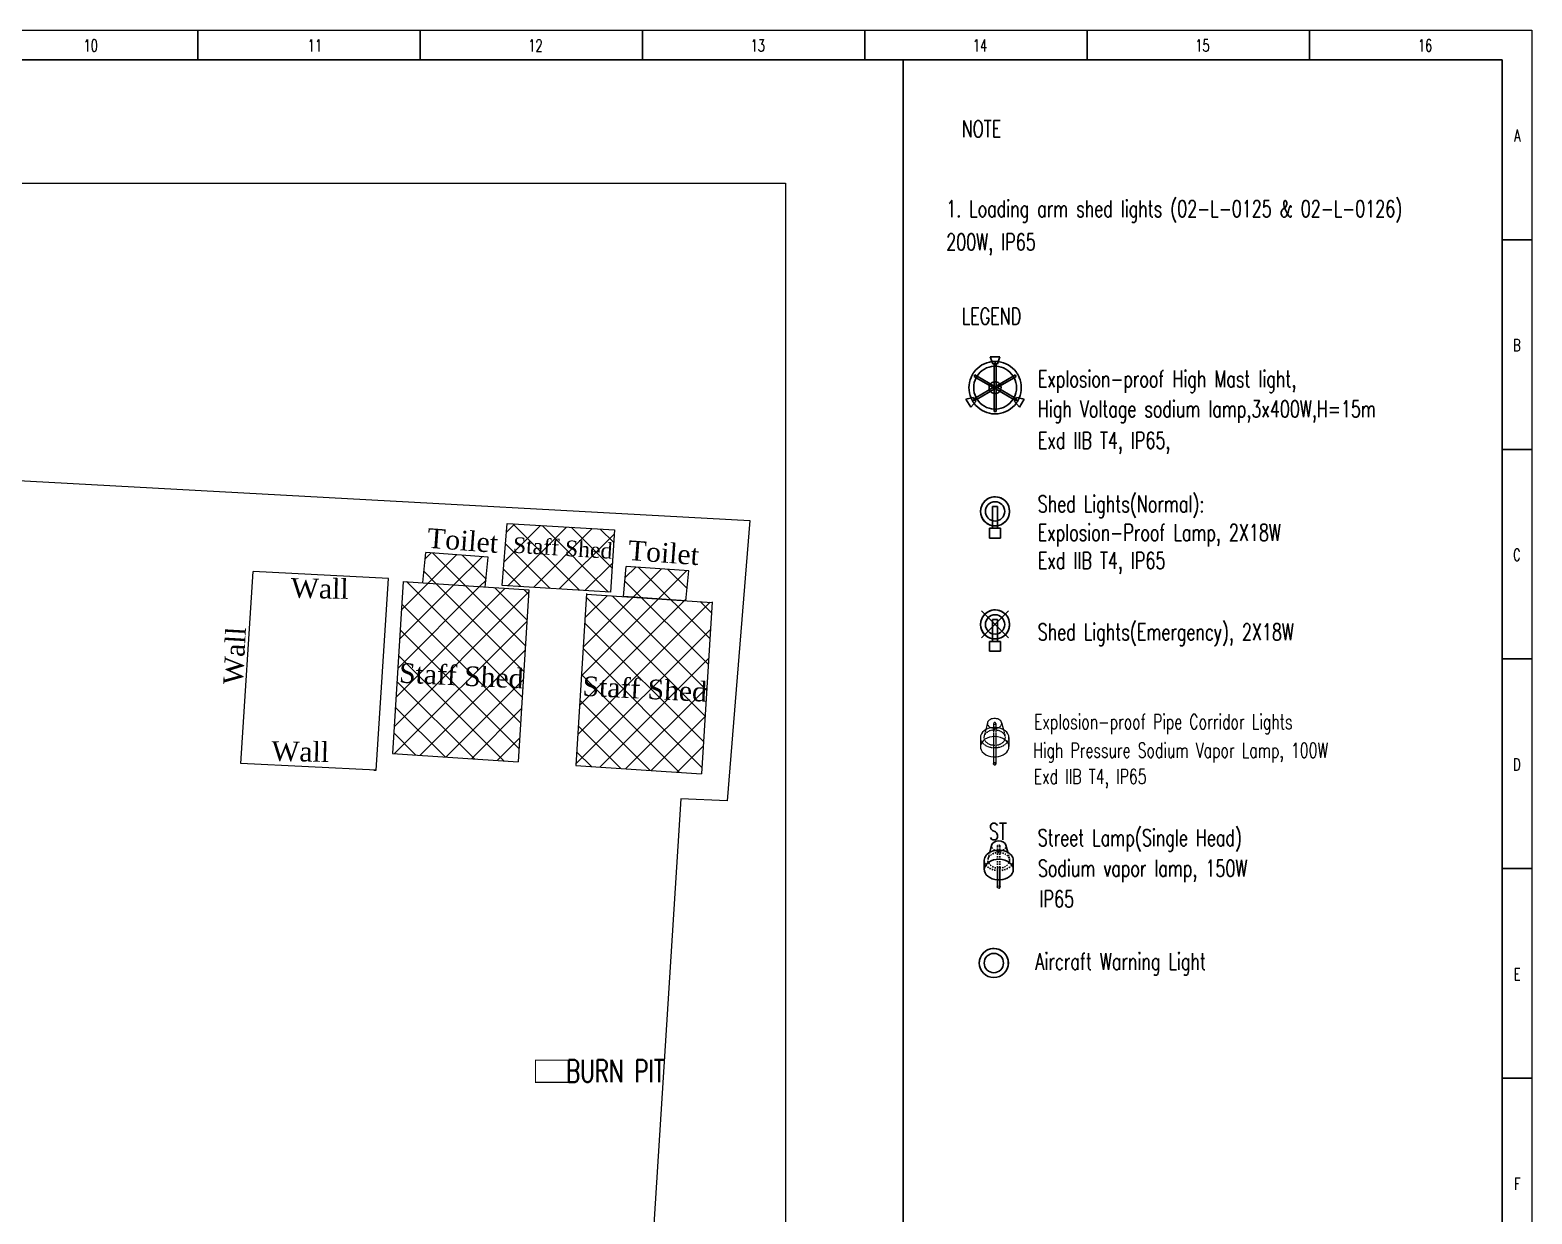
# Model space of a CAD drawing. Header units: inches. Extents: x 295136 to 296247, y 2627183 to 2627409.
# Drawn here: x 295319.9 to 295454.5, y 2627302.8 to 2627409 of the extents above; entities that cross this region are included whole.
import ezdxf
from ezdxf.enums import TextEntityAlignment as Align

# ---------------------------------------------------------------- set-up
doc = ezdxf.new("R2010")
doc.units = ezdxf.units.IN
doc.header["$MEASUREMENT"] = 0
doc.linetypes.add('CABLEROUTEPROGRESSUNIT-EMBED 1_DWG$0$HIDDEN2', pattern=[0.1875, 0.125, -0.0625])
doc.layers.add('Boundary Wall', color=10, linetype='Continuous', lineweight=30)
doc.layers.add('Stucture', color=180, linetype='Continuous', lineweight=35)
for name, color, linetype in [('ELECTRICAL', 2, 'Continuous'), ('Layer 1', 7, 'Continuous'), ('Layout', 6, 'Continuous'), ('Layout_Text', 7, 'Continuous'), ('Outer_2', 7, 'Continuous'), ('TEG BORDER', 7, 'Continuous'), ('照明平面设备层', 1, 'Continuous')]:
    doc.layers.add(name, color=color, linetype=linetype)
doc.styles.add('HZTXT', font='txt_qlt.shx', dxfattribs={"width": 0.7, "bigfont": 'hztxt.shx'})
doc.styles.add('TEG BORDER', font='txt_qlt.shx', dxfattribs={"width": 0.7, "bigfont": 'hztxt.shx'})
doc.styles.add('TR', font='times.ttf')

# ---------------------------------------------------------------- blocks, each defined once
blk = doc.blocks.new('240 BORDER A2')
for p, q in [((371.25, 420), (371.25, 415)), ((408.37, 420), (408.37, 415)), ((445.5, 420), (445.5, 415)), ((482.62, 420), (482.62, 415)), ((519.75, 420), (519.75, 415)), ((556.87, 420), (556.87, 415)), ((594, 385), (589, 385)), ((594, 350), (589, 350)), ((594, 315), (589, 315)), ((594, 280), (589, 280)), ((594, 245), (589, 245))]:
    blk.add_line(p, q)
at = {"linetype": 'Continuous'}
blk.add_line((489, 415), (5, 415), dxfattribs=at)
at = {"color": 5, "lineweight": 15}
blk.add_lwpolyline([(0, 420), (594, 420), (594, 0), (0, 0)], close=True, dxfattribs=at)
blk.add_lwpolyline([(5, 415), (589, 415), (589, 5), (5, 5)], close=True)
at = {"layer": 'TEG BORDER'}
blk.add_line((489, 116), (489, 415), dxfattribs=at)
at = {"char_height": 2, "width": 2, "style": 'TEG BORDER'}
for s, insert, attachment_point in [('\\pi2.2204e-016;10', (352.17, 418.41), 1), ('\\pi0.3;11', (389.3, 418.41), 1), ('\\pi2.2204e-016;12', (426.42, 418.41), 1), ('\\pi2.2204e-016;13', (463.55, 418.41), 1), ('\\pi-0.033333;14', (500.67, 418.41), 1), ('\\pi2.2204e-016;15', (537.8, 418.41), 1), ('\\pi0.033333;16', (574.92, 418.41), 1), ('A', (592.09, 403.39), 3), ('B', (592.09, 368.39), 3), ('C', (592.09, 333.39), 3), ('D', (592.09, 298.39), 3), ('E', (592.09, 263.39), 3), ('F', (592.09, 228.39), 3)]:
    blk.add_mtext(s, dxfattribs=dict(at, insert=insert, attachment_point=attachment_point))

msp = doc.modelspace()

# ---------------------------------------------------------------- hatches: boundary and pattern name
at = {"layer": 'Stucture', "lineweight": 20}
h = msp.add_hatch(dxfattribs=at)
h.set_pattern_fill('ANSI37', color=252, scale=13.87266, style=0)
h.set_pattern_definition([(45, (-106.0089, 561.423), (-1.2261814657, 1.2261814657), []), (135, (-106.0089, 561.423), (-1.2261814657, -1.2261814657), [])])
h.paths.add_polyline_path([(295378.679, 2627357.808), (295378.9306, 2627360.4932), (295373.3345, 2627360.8636), (295373.0829, 2627358.1785)])
h.paths.add_polyline_path([(295371.9209, 2627358.5647), (295372.2882, 2627364.1472), (295362.666, 2627364.7348), (295362.217, 2627359.1776)])
h.paths.add_polyline_path([(295360.9659, 2627361.7113), (295355.3726, 2627362.1212), (295355.1021, 2627359.4378), (295357.584, 2627359.256), (295360.6976, 2627359.0499)])
h.paths.add_polyline_path([(295357.584, 2627359.256), (295353.3263, 2627359.5378), (295352.3712, 2627344.111), (295363.6307, 2627343.3656), (295364.5858, 2627358.7925), (295360.6976, 2627359.0499), (295360.6954, 2627359.028)])
h.paths.add_polyline_path([(295381.0165, 2627357.6533), (295369.757, 2627358.3986), (295368.8049, 2627343.0199), (295380.0644, 2627342.2746)])
h.paths.add_polyline_path([(295362.7453, 2627361.7372), (295372.1949, 2627361.1484), (295372.3325, 2627363.3581), (295362.883, 2627363.9469)], flags=9)
h.paths.add_polyline_path([(295362.5267, 2627364.6554), (295362.7646, 2627364.6872), (295362.7487, 2627364.8061), (295362.5108, 2627364.7744)], flags=9)
h.paths.add_polyline_path([(295372.1489, 2627364.0679), (295372.3868, 2627364.0997), (295372.3709, 2627364.2186), (295372.1331, 2627364.1869)], flags=9)
h.paths.add_polyline_path([(295362.0777, 2627359.0982), (295362.3156, 2627359.13), (295362.2998, 2627359.2489), (295362.0619, 2627359.2172)], flags=25)
h.paths.add_polyline_path([(295362.2211, 2627360.6398), (295362.459, 2627360.6715), (295362.4431, 2627360.7904), (295362.2052, 2627360.7587)], flags=9)
h.paths.add_polyline_path([(295355.2333, 2627362.0419), (295355.7223, 2627362.1071), (295355.7064, 2627362.2261), (295355.2174, 2627362.1608)], flags=9)
h.paths.add_polyline_path([(295360.8266, 2627361.632), (295361.3156, 2627361.6973), (295361.2998, 2627361.8162), (295360.8108, 2627361.751)], flags=9)
h.paths.add_polyline_path([(295360.5561, 2627358.9487), (295361.0451, 2627359.0139), (295361.0293, 2627359.1329), (295360.5403, 2627359.0676)], flags=24)
h.paths.add_polyline_path([(295352.4515, 2627349.9894), (295364.2729, 2627349.4244), (295364.405, 2627352.1887), (295352.5836, 2627352.7537)], flags=25)
h.paths.add_polyline_path([(295353.187, 2627359.4585), (295353.4381, 2627359.492), (295353.4222, 2627359.611), (295353.1711, 2627359.5775)], flags=9)
h.paths.add_polyline_path([(295362.0402, 2627358.8501), (295362.2913, 2627358.8836), (295362.2755, 2627359.0026), (295362.0244, 2627358.9691)], flags=24)
h.paths.add_polyline_path([(295363.4914, 2627343.2863), (295363.7425, 2627343.3198), (295363.7267, 2627343.4388), (295363.4756, 2627343.4053)], flags=9)
h.paths.add_polyline_path([(295352.2319, 2627344.0317), (295352.483, 2627344.0652), (295352.4672, 2627344.1841), (295352.2161, 2627344.1506)], flags=9)
h.paths.add_polyline_path([(295368.8939, 2627348.8038), (295380.7153, 2627348.2388), (295380.8474, 2627351.0031), (295369.026, 2627351.5681)], flags=25)
h.paths.add_polyline_path([(295368.6656, 2627342.9406), (295368.9167, 2627342.9741), (295368.9008, 2627343.0931), (295368.6497, 2627343.0596)], flags=9)

# ---------------------------------------------------------------- linework, layer by layer
at = {"layer": 'Boundary Wall', "color": 252, "lineweight": 20, "ltscale": 200}
msp.add_lwpolyline([(295296.9488, 2627369.7866), (295384.4082, 2627364.9856), (295382.3728, 2627339.8647), (295378.2199, 2627340.0521), (295375.0211, 2627289.6379), (295371.103, 2627219.4029), (295307.6658, 2627223.6731)], dxfattribs=at)
at = {"layer": 'Boundary Wall', "color": 252, "lineweight": 20}
for points in [[(295338.7897, 2627343.2138), (295339.8841, 2627360.4157)], [(295350.911, 2627342.6016), (295352.0068, 2627359.8016), (295339.8841, 2627360.4157)], [(295350.6884, 2627342.6111), (295350.911, 2627342.6016), (295338.7897, 2627343.2138)]]:
    msp.add_lwpolyline(points, dxfattribs=at)
at = {"layer": 'Layer 1', "color": 1, "lineweight": 5}
for points in [[(295406.9754, 2627346.8772), (295406.938, 2627346.9706), (295406.9006, 2627347.0454), (295406.8259, 2627347.1015), (295406.7326, 2627347.1574), (295406.6391, 2627347.2135), (295406.5271, 2627347.2322), (295406.415, 2627347.2509), (295406.2841, 2627347.2509), (295406.1721, 2627347.2322), (295406.06, 2627347.2135), (295405.9665, 2627347.1574), (295405.8732, 2627347.1015), (295405.7985, 2627347.0454), (295405.7424, 2627346.9706), (295405.7237, 2627346.8772)], [(295407.6293, 2627345.4761), (295407.6293, 2627345.5322), (295407.6106, 2627345.7003), (295407.5358, 2627345.8683), (295407.4424, 2627346.0179), (295407.293, 2627346.1487), (295407.1248, 2627346.2607), (295406.9193, 2627346.3541), (295406.6952, 2627346.4102), (295406.471, 2627346.4289), (295406.2282, 2627346.4289), (295406.0039, 2627346.4102), (295405.7798, 2627346.3541), (295405.5743, 2627346.2607), (295405.4061, 2627346.1487), (295405.2567, 2627346.0179), (295405.1633, 2627345.8683), (295405.0885, 2627345.7003), (295405.0698, 2627345.5322)], [(295407.6293, 2627344.7289), (295407.6106, 2627344.897), (295407.5358, 2627345.0652), (295407.4237, 2627345.2146), (295407.2743, 2627345.3453), (295407.0874, 2627345.4574), (295406.8633, 2627345.5509), (295406.6204, 2627345.6068), (295406.3776, 2627345.6255), (295406.1347, 2627345.6068), (295405.8919, 2627345.5694), (295405.6863, 2627345.4948), (295405.4809, 2627345.3827), (295405.3128, 2627345.2518), (295405.2006, 2627345.1024), (295405.1072, 2627344.9343), (295405.0698, 2627344.7663), (295405.0885, 2627344.5981), (295405.1446, 2627344.43), (295405.238, 2627344.2618), (295405.3874, 2627344.1311), (295405.5556, 2627344.0002), (295405.7611, 2627343.9068), (295406.0039, 2627343.8507), (295406.2469, 2627343.8135)], [(295405.3874, 2627345.6068), (295405.3874, 2627345.5509)], [(295405.4248, 2627345.7003), (295405.4061, 2627345.6629)], [(295405.4061, 2627345.6816), (295405.4061, 2627345.6255)], [(295405.4435, 2627345.7937), (295405.4248, 2627345.7376)], [(295405.4435, 2627345.7563), (295405.4248, 2627345.7189), (295405.4248, 2627345.7003)], [(295405.4622, 2627345.8683), (295405.4435, 2627345.8124)], [(295405.4809, 2627345.9431), (295405.4622, 2627345.887)], [(295405.4809, 2627345.8124), (295405.4622, 2627345.775)], [(295405.4995, 2627346.0179), (295405.4809, 2627345.9618)], [(295405.5182, 2627346.0926), (295405.4995, 2627346.0365)], [(295405.5182, 2627345.887), (295405.4995, 2627345.8498)], [(295405.5369, 2627346.1674), (295405.5182, 2627346.1113)], [(295405.7237, 2627346.8772), (295405.5556, 2627346.242), (295405.5369, 2627346.1859)], [(295405.5743, 2627345.9431), (295405.5369, 2627345.9057)], [(295405.6489, 2627345.9805), (295405.593, 2627345.9618)], [(295405.705, 2627346.0365), (295405.6676, 2627345.9992)], [(295405.7237, 2627346.8772), (295405.705, 2627346.8211)], [(295405.705, 2627346.8024), (295405.7237, 2627346.7465)], [(295405.7237, 2627346.7091), (295405.7424, 2627346.6717)], [(295405.7798, 2627346.0739), (295405.7237, 2627346.0552)], [(295405.7611, 2627346.653), (295405.7611, 2627346.6157), (295405.7798, 2627346.597)], [(295405.7985, 2627346.5783), (295405.8171, 2627346.5409), (295405.8358, 2627346.5409)], [(295405.8358, 2627346.1113), (295405.7985, 2627346.0926)], [(295405.8545, 2627346.5222), (295405.8919, 2627346.485)], [(295405.9106, 2627346.13), (295405.8732, 2627346.13)], [(295405.9106, 2627346.4663), (295405.9665, 2627346.4476)], [(295405.9852, 2627346.1674), (295405.948, 2627346.1487)], [(295405.9852, 2627346.4289), (295406.0039, 2627346.4289), (295406.0226, 2627346.4102)], [(295406.06, 2627346.1859), (295406.0413, 2627346.1859), (295406.0226, 2627346.1674)], [(295406.06, 2627346.4102), (295406.0974, 2627346.3915)], [(295406.1534, 2627346.2046), (295406.0974, 2627346.1859)], [(295406.1347, 2627346.3728), (295406.1721, 2627346.3728)], [(295406.2282, 2627346.2046), (295406.1721, 2627346.2046)], [(295406.2095, 2627346.3541), (295406.2656, 2627346.3541)], [(295406.2841, 2627346.8585), (295406.2656, 2627346.8585), (295406.2469, 2627346.8398), (295406.2469, 2627346.8211)], [(295406.2469, 2627346.8024), (295406.2469, 2627346.7652)], [(295406.2469, 2627346.7839), (295406.2469, 2627346.7652), (295406.2656, 2627346.7652), (295406.2841, 2627346.7465)], [(295406.2469, 2627346.7278), (295406.2469, 2627346.6717)], [(295406.2469, 2627346.653), (295406.2469, 2627346.597)], [(295406.2469, 2627346.5783), (295406.2469, 2627346.5222)], [(295406.2469, 2627346.5035), (295406.2469, 2627346.4476)], [(295406.2469, 2627346.4102), (295406.2469, 2627346.3728)], [(295406.2469, 2627346.3354), (295406.2469, 2627346.2794)], [(295406.2469, 2627346.2607), (295406.2469, 2627346.2046)], [(295406.3028, 2627346.2046), (295406.2469, 2627346.2046)], [(295406.2469, 2627346.1859), (295406.2469, 2627346.13)], [(295406.2469, 2627346.1113), (295406.2469, 2627346.0552)], [(295406.2469, 2627346.0179), (295406.2469, 2627345.9805)], [(295406.2469, 2627345.9431), (295406.2469, 2627345.887)], [(295406.2469, 2627345.8683), (295406.2469, 2627345.8124)], [(295406.2469, 2627345.7937), (295406.2469, 2627345.7376)], [(295406.2469, 2627345.7003), (295406.2469, 2627345.6629)], [(295406.2469, 2627345.6255), (295406.2469, 2627345.5694)], [(295406.2841, 2627346.3541), (295406.3402, 2627346.3541)], [(295406.3589, 2627346.8772), (295406.3028, 2627346.8772)], [(295406.3028, 2627346.7278), (295406.3589, 2627346.7278)], [(295406.3776, 2627346.2046), (295406.3215, 2627346.2046)], [(295406.3589, 2627346.3541), (295406.415, 2627346.3541)], [(295406.415, 2627346.8585), (295406.3963, 2627346.8772), (295406.3776, 2627346.8772)], [(295406.3776, 2627346.7278), (295406.3963, 2627346.7278), (295406.415, 2627346.7465)], [(295406.4523, 2627346.2046), (295406.415, 2627346.2046)], [(295406.4523, 2627346.8024), (295406.4523, 2627346.8398), (295406.4336, 2627346.8398)], [(295406.4336, 2627346.7652), (295406.4523, 2627346.7839), (295406.4523, 2627346.8024)], [(295406.4336, 2627346.3541), (295406.4897, 2627346.3541)], [(295406.4523, 2627346.8024), (295406.4523, 2627346.7652)], [(295406.4523, 2627346.7278), (295406.4523, 2627346.6717)], [(295406.4523, 2627346.653), (295406.4523, 2627346.597)], [(295406.4523, 2627346.5783), (295406.4523, 2627346.5222)], [(295406.4523, 2627346.5035), (295406.4523, 2627346.4476)], [(295406.4523, 2627346.4102), (295406.4523, 2627346.3728)], [(295406.4523, 2627346.3354), (295406.4523, 2627346.2794)], [(295406.4523, 2627346.2607), (295406.4523, 2627346.2046)], [(295406.4523, 2627346.1859), (295406.4523, 2627346.13)], [(295406.4523, 2627346.1113), (295406.4523, 2627346.0552)], [(295406.4523, 2627346.0179), (295406.4523, 2627345.9805)], [(295406.4523, 2627345.9431), (295406.4523, 2627345.887)], [(295406.4523, 2627345.8683), (295406.4523, 2627345.8124)], [(295406.4523, 2627345.7937), (295406.4523, 2627345.7376)], [(295406.4523, 2627345.7003), (295406.4523, 2627345.6629)], [(295406.4523, 2627345.6255), (295406.4523, 2627345.5694)], [(295406.5458, 2627346.2046), (295406.4897, 2627346.2046)], [(295406.5084, 2627346.3728), (295406.5645, 2627346.3728)], [(295406.6204, 2627346.1859), (295406.583, 2627346.1859), (295406.5645, 2627346.2046)], [(295406.6017, 2627346.3915), (295406.6391, 2627346.4102)], [(295406.6952, 2627346.1674), (295406.6391, 2627346.1859)], [(295406.6765, 2627346.4102), (295406.7139, 2627346.4289)], [(295406.7698, 2627346.1487), (295406.7511, 2627346.1487), (295406.7139, 2627346.1674)], [(295406.7326, 2627346.4476), (295406.7885, 2627346.4663)], [(295406.8446, 2627346.1113), (295406.7885, 2627346.13)], [(295406.8072, 2627346.485), (295406.8446, 2627346.5222)], [(295406.8633, 2627346.5409), (295406.882, 2627346.5596), (295406.9006, 2627346.5783)], [(295406.9193, 2627346.0926), (295406.9006, 2627346.0926), (295406.8633, 2627346.1113)], [(295406.9193, 2627346.597), (295406.938, 2627346.6344)], [(295406.9754, 2627346.0365), (295406.938, 2627346.0739)], [(295406.9567, 2627346.6717), (295406.9754, 2627346.7091)], [(295406.9754, 2627346.8585), (295406.9754, 2627346.8772)], [(295406.9754, 2627346.8772), (295407.1435, 2627346.242), (295407.1622, 2627346.1859)], [(295406.9754, 2627346.7465), (295406.9941, 2627346.8024)], [(295406.9941, 2627346.8024), (295406.9941, 2627346.8211)], [(295407.05, 2627345.9992), (295406.9941, 2627346.0365)], [(295407.1061, 2627345.9431), (295407.0687, 2627345.9805)], [(295407.1622, 2627345.887), (295407.1622, 2627345.9057), (295407.1248, 2627345.9244)], [(295407.1622, 2627346.1674), (295407.1809, 2627346.1113)], [(295407.1809, 2627346.0926), (295407.1996, 2627346.0365)], [(295407.1996, 2627345.8311), (295407.1809, 2627345.8683)], [(295407.1996, 2627346.0179), (295407.2182, 2627345.9618)], [(295407.2182, 2627345.9431), (295407.2369, 2627345.887)], [(295407.2556, 2627345.775), (295407.2369, 2627345.7937), (295407.2182, 2627345.8124)], [(295407.2369, 2627345.8683), (295407.2556, 2627345.8124)], [(295407.2556, 2627345.7937), (295407.2743, 2627345.7376)], [(295407.2743, 2627345.7003), (295407.2556, 2627345.7376)], [(295407.2743, 2627345.7003), (295407.293, 2627345.6629)], [(295407.293, 2627345.6255), (295407.293, 2627345.6629)], [(295407.3117, 2627345.5322), (295407.293, 2627345.5881)], [(295405.0698, 2627345.5322), (295405.0698, 2627345.4761)], [(295405.0698, 2627345.5322), (295405.0698, 2627344.7289)], [(295405.0885, 2627345.4574), (295405.0885, 2627345.4013)], [(295405.0885, 2627345.364), (295405.1072, 2627345.3266)], [(295405.1259, 2627345.2892), (295405.1446, 2627345.2518)], [(295405.1446, 2627345.2333), (295405.1633, 2627345.2146), (295405.1819, 2627345.1772)], [(295405.1819, 2627345.1585), (295405.2193, 2627345.1211)], [(295405.238, 2627345.1024), (295405.2567, 2627345.0652), (295405.2754, 2627345.0465)], [(295405.2941, 2627345.0278), (295405.3315, 2627344.9904)], [(295405.35, 2627344.9904), (295405.3874, 2627344.953)], [(295405.3874, 2627345.5135), (295405.3874, 2627345.4761)], [(295405.4061, 2627345.4387), (295405.4061, 2627345.4013)], [(295405.4061, 2627344.9343), (295405.4435, 2627344.897)], [(295405.4248, 2627345.364), (295405.4248, 2627345.3453), (295405.4435, 2627345.3266)], [(295405.4622, 2627345.2892), (295405.4809, 2627345.2518)], [(295405.4622, 2627344.8783), (295405.5182, 2627344.8596)], [(295405.4995, 2627345.2333), (295405.5182, 2627345.1959)], [(295405.5369, 2627345.1772), (295405.5743, 2627345.1398)], [(295405.5369, 2627344.8409), (295405.5743, 2627344.8222)], [(295405.593, 2627345.1211), (295405.6489, 2627345.0839)], [(295405.593, 2627344.8035), (295405.6489, 2627344.7848)], [(295405.6676, 2627345.0652), (295405.705, 2627345.0278)], [(295405.6676, 2627344.7663), (295405.7237, 2627344.7476)], [(295405.7237, 2627345.0278), (295405.7798, 2627344.9904)], [(295405.7424, 2627344.7476), (295405.7798, 2627344.7289), (295405.7985, 2627344.7289)], [(295405.7985, 2627344.9904), (295405.8358, 2627344.953)], [(295405.8171, 2627344.7102), (295405.8732, 2627344.6915)], [(295405.8732, 2627344.953), (295405.9106, 2627344.9343)], [(295405.8919, 2627344.6915), (295405.948, 2627344.6728)], [(295405.948, 2627344.9157), (295405.9852, 2627344.9157)], [(295405.9665, 2627344.6728), (295406.0039, 2627344.6728), (295406.0226, 2627344.6541)], [(295406.0226, 2627344.897), (295406.06, 2627344.897)], [(295406.0413, 2627344.6541), (295406.0974, 2627344.6541)], [(295406.0974, 2627344.8783), (295406.1534, 2627344.8783)], [(295406.1347, 2627344.6541), (295406.1721, 2627344.6354)], [(295406.1721, 2627344.8783), (295406.2095, 2627344.8596), (295406.2282, 2627344.8596)], [(295406.2095, 2627344.6354), (295406.2656, 2627344.6354)], [(295406.2469, 2627345.5509), (295406.2469, 2627345.4948)], [(295406.2469, 2627345.4761), (295406.2469, 2627345.42)], [(295406.2469, 2627345.4013), (295406.2469, 2627345.3453)], [(295406.2469, 2627345.3079), (295406.2469, 2627345.2705)], [(295406.2469, 2627345.2333), (295406.2469, 2627345.1772)], [(295406.2469, 2627345.1585), (295406.2469, 2627345.1024)], [(295406.2469, 2627345.0839), (295406.2469, 2627345.0278)], [(295406.2469, 2627345.0091), (295406.2469, 2627344.953)], [(295406.2469, 2627344.9157), (295406.2469, 2627344.8596)], [(295406.2469, 2627344.8596), (295406.3028, 2627344.8596)], [(295406.2469, 2627344.8409), (295406.2469, 2627344.7848)], [(295406.2469, 2627344.7663), (295406.2469, 2627343.2716)], [(295406.2841, 2627344.6354), (295406.3402, 2627344.6354)], [(295406.3215, 2627344.8596), (295406.3776, 2627344.8596)], [(295406.3589, 2627344.6354), (295406.415, 2627344.6354)], [(295406.415, 2627344.8596), (295406.4523, 2627344.8596)], [(295406.4336, 2627344.6354), (295406.4897, 2627344.6354)], [(295406.4523, 2627345.5509), (295406.4523, 2627345.4948)], [(295406.4523, 2627345.4761), (295406.4523, 2627345.42)], [(295406.4523, 2627345.4013), (295406.4523, 2627345.3453)], [(295406.4523, 2627345.3079), (295406.4523, 2627345.2705)], [(295406.4523, 2627345.2333), (295406.4523, 2627345.1772)], [(295406.4523, 2627345.1585), (295406.4523, 2627345.1024)], [(295406.4523, 2627345.0839), (295406.4523, 2627345.0278)], [(295406.4523, 2627345.0091), (295406.4523, 2627344.953)], [(295406.4523, 2627344.9157), (295406.4523, 2627344.8596)], [(295406.4523, 2627344.8409), (295406.4523, 2627344.7848)], [(295406.4523, 2627344.7663), (295406.4523, 2627343.2716)], [(295406.4523, 2627343.8135), (295406.6952, 2627343.8507), (295406.9193, 2627343.9068), (295407.1061, 2627344.0002), (295407.293, 2627344.1124), (295407.4424, 2627344.2431), (295407.5358, 2627344.3926), (295407.6106, 2627344.5607), (295407.6293, 2627344.7289)], [(295406.4897, 2627344.8596), (295406.5458, 2627344.8783)], [(295406.5271, 2627344.6354), (295406.5645, 2627344.6541)], [(295406.5645, 2627344.8783), (295406.6204, 2627344.8783)], [(295406.6017, 2627344.6541), (295406.6578, 2627344.6541)], [(295406.6391, 2627344.897), (295406.6952, 2627344.897)], [(295406.6765, 2627344.6541), (295406.6952, 2627344.6728), (295406.7326, 2627344.6728)], [(295406.7139, 2627344.9157), (295406.7698, 2627344.9157)], [(295406.7511, 2627344.6728), (295406.8072, 2627344.6915)], [(295406.7885, 2627344.9343), (295406.8446, 2627344.953)], [(295406.8259, 2627344.6915), (295406.882, 2627344.7102)], [(295406.8633, 2627344.9717), (295406.9006, 2627344.9904), (295406.9193, 2627344.9904)], [(295406.9006, 2627344.7289), (295406.9193, 2627344.7289), (295406.9567, 2627344.7476)], [(295406.938, 2627344.9904), (295406.9754, 2627345.0278)], [(295406.9754, 2627344.7476), (295407.0315, 2627344.7663)], [(295406.9941, 2627345.0465), (295407.05, 2627345.0652)], [(295407.05, 2627344.7848), (295407.1061, 2627344.8035)], [(295407.0687, 2627345.0839), (295407.1061, 2627345.1211)], [(295407.1248, 2627345.1398), (295407.1622, 2627345.1772)], [(295407.1248, 2627344.8222), (295407.1622, 2627344.8409)], [(295407.1809, 2627345.1959), (295407.1996, 2627345.2333)], [(295407.1809, 2627344.8596), (295407.2369, 2627344.8783)], [(295407.2182, 2627345.2518), (295407.2369, 2627345.2892), (295407.2556, 2627345.3079)], [(295407.2556, 2627345.3266), (295407.2743, 2627345.3827)], [(295407.2556, 2627344.897), (295407.293, 2627344.9343)], [(295407.293, 2627345.4761), (295407.3117, 2627345.5322)], [(295407.293, 2627345.4013), (295407.293, 2627345.4574)], [(295407.3117, 2627344.953), (295407.3491, 2627344.9904)], [(295407.3676, 2627344.9904), (295407.405, 2627345.0278)], [(295407.4237, 2627345.0465), (295407.4424, 2627345.0652), (295407.4611, 2627345.1024)], [(295407.4798, 2627345.1211), (295407.5171, 2627345.1585)], [(295407.5171, 2627345.1772), (295407.5358, 2627345.2146), (295407.5545, 2627345.2333)], [(295407.5545, 2627345.2518), (295407.5732, 2627345.2892)], [(295407.5919, 2627345.3266), (295407.6106, 2627345.364)], [(295407.6106, 2627345.4013), (295407.6106, 2627345.4574)], [(295407.6293, 2627345.5322), (295407.6293, 2627344.7289)], [(295406.2282, 2627343.2157), (295406.2095, 2627343.197), (295406.2095, 2627343.1783)], [(295406.2282, 2627343.2157), (295406.2095, 2627343.197), (295406.2095, 2627343.1783)], [(295406.2095, 2627343.1783), (295406.2095, 2627343.1596), (295406.2282, 2627343.1596)], [(295406.2095, 2627343.1783), (295406.2095, 2627343.1596), (295406.2282, 2627343.1596)], [(295406.2469, 2627343.8135), (295406.3028, 2627343.8135)], [(295406.2841, 2627343.2529), (295406.2469, 2627343.2529), (295406.2469, 2627343.2342)], [(295406.2841, 2627343.2529), (295406.2469, 2627343.2529), (295406.2469, 2627343.2342)], [(295406.2841, 2627343.2342), (295406.2656, 2627343.2342), (295406.2469, 2627343.2157), (295406.2469, 2627343.197)], [(295406.2469, 2627343.2342), (295406.2469, 2627343.1783)], [(295406.2469, 2627343.1596), (295406.2469, 2627343.1409), (295406.2656, 2627343.1409), (295406.2841, 2627343.1222)], [(295406.2469, 2627343.1222), (295406.2656, 2627343.1035), (295406.2841, 2627343.1035)], [(295406.2469, 2627343.1222), (295406.2656, 2627343.1035), (295406.2841, 2627343.1035)], [(295406.3589, 2627343.2716), (295406.3028, 2627343.2716)], [(295406.3589, 2627343.2716), (295406.3028, 2627343.2716)], [(295406.3589, 2627343.2529), (295406.3028, 2627343.2529)], [(295406.3028, 2627343.1222), (295406.3215, 2627343.1035), (295406.3589, 2627343.1035)], [(295406.3028, 2627343.0848), (295406.3589, 2627343.0848)], [(295406.3028, 2627343.0848), (295406.3589, 2627343.0848)], [(295406.3215, 2627343.8135), (295406.3776, 2627343.8135)], [(295406.4336, 2627343.2529), (295406.415, 2627343.2716), (295406.3776, 2627343.2716)], [(295406.4336, 2627343.2529), (295406.415, 2627343.2716), (295406.3776, 2627343.2716)], [(295406.415, 2627343.2342), (295406.3963, 2627343.2529), (295406.3776, 2627343.2529)], [(295406.3776, 2627343.1035), (295406.3963, 2627343.1035), (295406.415, 2627343.1222)], [(295406.3776, 2627343.0848), (295406.3963, 2627343.0848), (295406.415, 2627343.1035), (295406.4336, 2627343.1035)], [(295406.3776, 2627343.0848), (295406.3963, 2627343.0848), (295406.415, 2627343.1035), (295406.4336, 2627343.1035)], [(295406.3963, 2627343.8135), (295406.4523, 2627343.8135)], [(295406.4523, 2627343.1783), (295406.4523, 2627343.2157), (295406.4336, 2627343.2157)], [(295406.4336, 2627343.1409), (295406.4523, 2627343.1596), (295406.4523, 2627343.1783)], [(295406.4897, 2627343.197), (295406.471, 2627343.2157), (295406.4523, 2627343.2342)], [(295406.4523, 2627343.2342), (295406.4523, 2627343.1783)], [(295406.4897, 2627343.197), (295406.471, 2627343.2157), (295406.4523, 2627343.2342)], [(295406.4523, 2627343.1222), (295406.471, 2627343.1409), (295406.471, 2627343.1596), (295406.4897, 2627343.1596)], [(295406.4523, 2627343.1222), (295406.471, 2627343.1409), (295406.471, 2627343.1596), (295406.4897, 2627343.1596)]]:
    msp.add_lwpolyline(points, dxfattribs=at)
at = {"layer": 'Layout', "const_width": 0.1}
msp.add_lwpolyline([(295365.2027, 2627314.6321), (295365.2027, 2627316.6321), (295368.2027, 2627316.6321), (295368.2027, 2627314.6321), (295365.2027, 2627314.6321)], dxfattribs=at)
at = {"layer": 'Outer_2', "color": 252, "lineweight": 20}
msp.add_lwpolyline([(295144.9918, 2627395.2258), (295387.6094, 2627395.2258), (295387.6094, 2627199.212), (295144.9918, 2627199.212)], close=True, dxfattribs=at)
at = {"layer": 'Stucture', "color": 252, "lineweight": 20}
for p, q in [((295353.3263, 2627359.5378), (295352.3712, 2627344.111)), ((295364.5858, 2627358.7925), (295363.6307, 2627343.3656)), ((295369.7599, 2627358.4468), (295368.8049, 2627343.0199)), ((295369.757, 2627358.3986), (295381.0165, 2627357.6533)), ((295381.0194, 2627357.7014), (295380.0644, 2627342.2746)), ((295352.3712, 2627344.111), (295363.6307, 2627343.3656)), ((295368.8049, 2627343.0199), (295380.0644, 2627342.2746))]:
    msp.add_line(p, q, dxfattribs=at)
for points in [[(295362.217, 2627359.1776), (295362.666, 2627364.7348), (295372.2882, 2627364.1472), (295371.9209, 2627358.5647), (295362.217, 2627359.1776)], [(295355.1021, 2627359.4378), (295355.3726, 2627362.1212)], [(295360.9659, 2627361.7113), (295355.3726, 2627362.1212)], [(295360.6954, 2627359.028), (295360.9659, 2627361.7113)], [(295373.0829, 2627358.1785), (295373.3345, 2627360.8636)], [(295378.9306, 2627360.4932), (295373.3345, 2627360.8636)], [(295378.679, 2627357.808), (295378.9306, 2627360.4932)], [(295353.3263, 2627359.5378), (295364.5858, 2627358.7925)], [(295378.679, 2627357.808), (295373.0829, 2627358.1785)]]:
    msp.add_lwpolyline(points, dxfattribs=at)
at = {"layer": '照明平面设备层', "color": 1, "linetype": 'Continuous'}
for p, q in [((295406.1779, 2627379.0343), (295405.9645, 2627379.6746)), ((295406.1779, 2627379.0343), (295405.9645, 2627379.6746)), ((295405.9645, 2627379.6746), (295406.8182, 2627379.6746)), ((295406.8182, 2627379.6746), (295405.9645, 2627379.6746)), ((295406.8182, 2627379.6746), (295405.9645, 2627379.6746)), ((295405.9645, 2627379.6746), (295406.8182, 2627379.6746)), ((295405.9645, 2627379.6746), (295406.1779, 2627379.0343)), ((295405.9645, 2627379.6746), (295406.1779, 2627379.0343)), ((295406.3922, 2627379.2496), (295406.3922, 2627379.0343)), ((295406.3922, 2627378.8227), (295406.3922, 2627379.2496)), ((295406.3922, 2627379.2496), (295406.3922, 2627379.0343)), ((295406.3922, 2627378.8227), (295406.3922, 2627379.2496)), ((295406.6048, 2627379.0343), (295406.8182, 2627379.6746)), ((295406.8182, 2627379.6746), (295406.6048, 2627379.0343)), ((295406.8182, 2627379.6746), (295406.6048, 2627379.0343)), ((295406.8182, 2627379.6746), (295406.6048, 2627379.0343)), ((295404.5864, 2627378.0429), (295404.501, 2627377.895)), ((295404.5864, 2627378.0429), (295404.501, 2627377.895)), ((295404.501, 2627377.895), (295404.6875, 2627377.7873)), ((295404.5864, 2627378.0429), (295404.7729, 2627377.9352)), ((295404.7286, 2627377.8622), (295404.7132, 2627377.8711)), ((295404.7286, 2627377.8622), (295404.7132, 2627377.8711)), ((295404.7729, 2627377.9352), (295406.3068, 2627377.0496)), ((295406.1779, 2627379.0343), (295406.6048, 2627379.0343)), ((295406.6048, 2627379.0343), (295406.1779, 2627379.0343)), ((295406.6048, 2627379.0343), (295406.1779, 2627379.0343)), ((295406.1779, 2627379.0343), (295406.6048, 2627379.0343)), ((295406.4776, 2627379.0361), (295406.3068, 2627379.0361)), ((295406.3068, 2627379.0361), (295406.3922, 2627379.0361)), ((295406.4776, 2627379.0361), (295406.3068, 2627379.0361)), ((295406.3068, 2627379.0361), (295406.3922, 2627379.0361)), ((295406.3068, 2627379.0361), (295406.3068, 2627378.8208)), ((295406.3068, 2627378.8208), (295406.3068, 2627377.0496)), ((295406.3922, 2627379.0361), (295406.4776, 2627379.0361)), ((295406.3922, 2627379.0361), (295406.4776, 2627379.0361)), ((295406.3922, 2627379.0343), (295406.3922, 2627378.8405)), ((295406.3922, 2627379.0343), (295406.3922, 2627378.8405)), ((295406.3922, 2627378.8405), (295406.3922, 2627378.8227)), ((295406.3922, 2627378.8405), (295406.3922, 2627378.8227)), ((295406.4776, 2627379.0361), (295406.4776, 2627378.8208)), ((295406.4776, 2627378.8208), (295406.4776, 2627377.0496)), ((295408.0115, 2627377.9352), (295406.4776, 2627377.0496)), ((295408.198, 2627378.0429), (295408.0115, 2627377.9352)), ((295408.0558, 2627377.8622), (295408.0713, 2627377.8711)), ((295408.0558, 2627377.8622), (295408.0713, 2627377.8711)), ((295408.2834, 2627377.895), (295408.0969, 2627377.7873)), ((295408.198, 2627378.0429), (295408.2834, 2627377.895)), ((295408.198, 2627378.0429), (295408.2834, 2627377.895)), ((295404.6875, 2627377.7873), (295406.2215, 2627376.9017)), ((295404.6875, 2627376.0161), (295406.2215, 2627376.9017)), ((295404.7729, 2627375.8682), (295406.3068, 2627376.7538)), ((295406.2215, 2627376.9017), (295406.3495, 2627376.9756)), ((295406.2215, 2627376.9017), (295406.3495, 2627376.8278)), ((295406.3068, 2627377.0496), (295406.4349, 2627376.9756)), ((295406.3068, 2627377.0496), (295406.3068, 2627376.9017)), ((295406.4776, 2627376.9017), (295406.3068, 2627376.9017)), ((295406.3068, 2627376.9017), (295406.3922, 2627376.9017)), ((295406.3922, 2627376.9017), (295406.3068, 2627376.9017)), ((295406.3068, 2627376.9017), (295406.4776, 2627376.9017)), ((295406.3068, 2627376.7538), (295406.3068, 2627376.9017)), ((295406.3068, 2627376.7538), (295406.4349, 2627376.8278)), ((295406.3068, 2627374.9826), (295406.3068, 2627376.7538)), ((295406.4776, 2627377.0496), (295406.3495, 2627376.9756)), ((295406.3922, 2627376.9017), (295406.3495, 2627376.9756)), ((295406.3495, 2627376.9756), (295406.4349, 2627376.8278)), ((295406.4349, 2627376.8278), (295406.3495, 2627376.9756)), ((295406.3495, 2627376.9756), (295406.3922, 2627376.9017)), ((295406.3495, 2627376.8278), (295406.4349, 2627376.9756)), ((295406.4349, 2627376.9756), (295406.3495, 2627376.8278)), ((295406.3922, 2627376.9017), (295406.3495, 2627376.8278)), ((295406.3495, 2627376.8278), (295406.3922, 2627376.9017)), ((295406.4776, 2627376.7538), (295406.3495, 2627376.8278)), ((295406.4349, 2627376.9756), (295406.3922, 2627376.9017)), ((295406.3922, 2627376.9017), (295406.4349, 2627376.9756)), ((295406.4349, 2627376.8278), (295406.3922, 2627376.9017)), ((295406.3922, 2627376.9017), (295406.4349, 2627376.8278)), ((295406.3922, 2627376.9017), (295406.4776, 2627376.9017)), ((295406.4776, 2627376.9017), (295406.3922, 2627376.9017)), ((295406.563, 2627376.9017), (295406.4349, 2627376.9756)), ((295406.563, 2627376.9017), (295406.4349, 2627376.8278)), ((295406.4776, 2627377.0496), (295406.4776, 2627376.9017)), ((295406.4776, 2627376.7538), (295406.4776, 2627376.9017)), ((295406.4776, 2627374.9826), (295406.4776, 2627376.7538)), ((295408.0115, 2627375.8682), (295406.4776, 2627376.7538)), ((295408.0969, 2627377.7873), (295406.563, 2627376.9017)), ((295408.0969, 2627376.0161), (295406.563, 2627376.9017)), ((295403.7757, 2627375.884), (295404.437, 2627376.0193)), ((295403.7757, 2627375.884), (295404.437, 2627376.0193)), ((295404.437, 2627376.0193), (295403.7757, 2627375.884)), ((295403.7757, 2627375.884), (295404.437, 2627376.0193)), ((295404.2026, 2627375.1446), (295403.7757, 2627375.884)), ((295403.7757, 2627375.884), (295404.2026, 2627375.1446)), ((295403.7757, 2627375.884), (295404.2026, 2627375.1446)), ((295404.2026, 2627375.1446), (295403.7757, 2627375.884)), ((295404.2026, 2627375.1446), (295404.6505, 2627375.6496)), ((295404.2026, 2627375.1446), (295404.6505, 2627375.6496)), ((295404.6505, 2627375.6496), (295404.2026, 2627375.1446)), ((295404.6505, 2627375.6496), (295404.2026, 2627375.1446)), ((295404.5437, 2627375.8345), (295404.3589, 2627375.7278)), ((295404.3589, 2627375.7278), (295404.5437, 2627375.8345)), ((295404.5437, 2627375.8345), (295404.3589, 2627375.7278)), ((295404.3589, 2627375.7278), (295404.5437, 2627375.8345)), ((295404.437, 2627376.0193), (295404.6505, 2627375.6496)), ((295404.6505, 2627375.6496), (295404.437, 2627376.0193)), ((295404.6505, 2627375.6496), (295404.437, 2627376.0193)), ((295404.437, 2627376.0193), (295404.6505, 2627375.6496)), ((295404.501, 2627375.9084), (295404.6875, 2627376.0161)), ((295404.5864, 2627375.7605), (295404.501, 2627375.9084)), ((295404.5864, 2627375.7605), (295404.501, 2627375.9084)), ((295404.5437, 2627375.8345), (295404.7286, 2627375.9412)), ((295404.5437, 2627375.8345), (295404.7286, 2627375.9412)), ((295404.7132, 2627375.9323), (295404.5437, 2627375.8345)), ((295404.7132, 2627375.9323), (295404.5437, 2627375.8345)), ((295404.5864, 2627375.7605), (295404.7729, 2627375.8682)), ((295404.7286, 2627375.9412), (295404.7132, 2627375.9323)), ((295404.7286, 2627375.9412), (295404.7132, 2627375.9323)), ((295408.198, 2627375.7605), (295408.0115, 2627375.8682)), ((295408.0713, 2627375.9323), (295408.0558, 2627375.9412)), ((295408.0558, 2627375.9412), (295408.4255, 2627375.7278)), ((295408.0713, 2627375.9323), (295408.0558, 2627375.9412)), ((295408.0558, 2627375.9412), (295408.4255, 2627375.7278)), ((295408.2407, 2627375.8345), (295408.0713, 2627375.9323)), ((295408.2407, 2627375.8345), (295408.0713, 2627375.9323)), ((295408.2834, 2627375.9084), (295408.0969, 2627376.0161)), ((295408.134, 2627375.6496), (295408.3474, 2627376.0193)), ((295408.3474, 2627376.0193), (295408.134, 2627375.6496)), ((295408.3474, 2627376.0193), (295408.134, 2627375.6496)), ((295408.134, 2627375.6496), (295408.3474, 2627376.0193)), ((295408.134, 2627375.6496), (295408.5818, 2627375.1446)), ((295408.5818, 2627375.1446), (295408.134, 2627375.6496)), ((295408.5818, 2627375.1446), (295408.134, 2627375.6496)), ((295408.5818, 2627375.1446), (295408.134, 2627375.6496)), ((295408.2834, 2627375.9084), (295408.198, 2627375.7605)), ((295408.2834, 2627375.9084), (295408.198, 2627375.7605)), ((295408.4255, 2627375.7278), (295408.2407, 2627375.8345)), ((295408.4255, 2627375.7278), (295408.2407, 2627375.8345)), ((295409.0087, 2627375.884), (295408.3474, 2627376.0193)), ((295409.0087, 2627375.884), (295408.3474, 2627376.0193)), ((295408.3474, 2627376.0193), (295409.0087, 2627375.884)), ((295408.3474, 2627376.0193), (295409.0087, 2627375.884)), ((295408.5818, 2627375.1446), (295409.0087, 2627375.884)), ((295409.0087, 2627375.884), (295408.5818, 2627375.1446)), ((295409.0087, 2627375.884), (295408.5818, 2627375.1446)), ((295408.5818, 2627375.1446), (295409.0087, 2627375.884)), ((295406.3068, 2627374.7673), (295406.3068, 2627374.9826)), ((295406.4776, 2627374.7673), (295406.3068, 2627374.7673)), ((295406.4776, 2627374.7673), (295406.3068, 2627374.7673)), ((295406.3922, 2627374.9629), (295406.3922, 2627374.9807)), ((295406.3922, 2627374.9629), (295406.3922, 2627374.9807)), ((295406.4776, 2627374.7673), (295406.4776, 2627374.9826)), ((295406.1724, 2627366.2425), (295406.1724, 2627364.2959)), ((295406.1724, 2627364.2959), (295406.1724, 2627366.2425)), ((295406.1724, 2627366.2425), (295406.6061, 2627366.2425)), ((295406.1724, 2627366.2425), (295406.6061, 2627366.2425)), ((295406.6061, 2627364.2959), (295406.6061, 2627366.2425)), ((295406.6061, 2627366.2425), (295406.6061, 2627364.4364)), ((295406.6061, 2627364.4364), (295406.6061, 2627364.2959)), ((295405.8984, 2627364.2959), (295405.8984, 2627363.425)), ((295406.8802, 2627364.2959), (295405.8984, 2627364.2959)), ((295405.8984, 2627364.2959), (295405.8984, 2627363.425)), ((295406.108, 2627364.2959), (295405.8984, 2627364.2959)), ((295405.8984, 2627363.425), (295406.8802, 2627363.425)), ((295405.8984, 2627363.425), (295406.8802, 2627363.425)), ((295406.4882, 2627364.2959), (295406.108, 2627364.2959)), ((295406.1724, 2627364.2959), (295406.6061, 2627364.2959)), ((295406.1724, 2627364.2959), (295406.6061, 2627364.2959)), ((295406.8802, 2627364.2959), (295406.4882, 2627364.2959)), ((295406.8802, 2627363.425), (295406.8802, 2627364.2959)), ((295406.8802, 2627363.425), (295406.8802, 2627364.2959)), ((295405.1748, 2627356.8926), (295407.6037, 2627354.4637)), ((295405.1748, 2627354.4637), (295407.6037, 2627356.8926)), ((295406.1724, 2627356.1067), (295406.1724, 2627354.1601)), ((295406.1724, 2627354.1601), (295406.1724, 2627356.1067)), ((295406.1724, 2627356.1067), (295406.6061, 2627356.1067)), ((295406.1724, 2627356.1067), (295406.6061, 2627356.1067)), ((295406.6061, 2627354.1601), (295406.6061, 2627356.1067)), ((295406.6061, 2627356.1067), (295406.6061, 2627354.3007)), ((295405.8984, 2627354.1601), (295405.8984, 2627353.2893)), ((295406.8802, 2627354.1601), (295405.8984, 2627354.1601)), ((295405.8984, 2627354.1601), (295405.8984, 2627353.2893)), ((295406.108, 2627354.1601), (295405.8984, 2627354.1601)), ((295406.4882, 2627354.1601), (295406.108, 2627354.1601)), ((295406.1724, 2627354.1601), (295406.6061, 2627354.1601)), ((295406.1724, 2627354.1601), (295406.6061, 2627354.1601)), ((295406.8802, 2627354.1601), (295406.4882, 2627354.1601)), ((295406.6061, 2627354.3007), (295406.6061, 2627354.1601)), ((295406.8802, 2627353.2893), (295406.8802, 2627354.1601)), ((295406.8802, 2627353.2893), (295406.8802, 2627354.1601)), ((295405.8984, 2627353.2893), (295406.8802, 2627353.2893)), ((295405.8984, 2627353.2893), (295406.8802, 2627353.2893)), ((295406.0817, 2627335.9048), (295405.9153, 2627335.2566)), ((295407.3619, 2627335.9048), (295407.5283, 2627335.2566)), ((295405.4206, 2627334.5346), (295405.4206, 2627333.7066)), ((295406.6133, 2627333.7066), (295406.6133, 2627332.2944)), ((295406.8302, 2627333.7066), (295406.8302, 2627332.2944)), ((295408.0229, 2627334.5346), (295408.0229, 2627333.7066))]:
    msp.add_line(p, q, dxfattribs=at)
at = {"layer": '照明平面设备层', "color": 1, "linetype": 'CABLEROUTEPROGRESSUNIT-EMBED 1_DWG$0$HIDDEN2'}
for p, q in [((295405.9153, 2627335.2566), (295405.7616, 2627334.6578)), ((295406.6133, 2627335.8227), (295406.6133, 2627333.7066)), ((295406.8302, 2627335.8227), (295406.8302, 2627333.7066)), ((295407.5283, 2627335.2566), (295407.682, 2627334.6578)), ((295406.6133, 2627332.2944), (295406.6133, 2627332.1425)), ((295406.8302, 2627332.2944), (295406.8302, 2627332.1425))]:
    msp.add_line(p, q, dxfattribs=at)
at = {"layer": '照明平面设备层', "color": 1, "linetype": 'Continuous'}
for centre, radius in [((295406.3922, 2627376.9017), 0.1067), ((295406.3922, 2627376.9017), 0.1067), ((295406.3893, 2627365.8139), 1.3012), ((295406.3893, 2627365.8139), 0.8674), ((295406.3893, 2627355.6781), 1.3012), ((295406.3893, 2627355.6781), 0.8674), ((295406.2779, 2627325.3294), 1.3012), ((295406.2779, 2627325.3294), 0.8674)]:
    msp.add_circle(centre, radius, dxfattribs=at)
for centre, radius, start, end in [((295406.3922, 2627376.9017), 2.3479, 96.860746, 143.174285), ((295406.3922, 2627376.9017), 2.3479, 90, 96.860746), ((295406.3922, 2627376.9017), 2.3479, 83.180427, 90), ((295406.3922, 2627376.9017), 2.3479, 36.825715, 83.180427), ((295406.3922, 2627376.9017), 2.3479, 149.999997, 156.82571), ((295406.3922, 2627376.9017), 2.3479, 143.174285, 149.999997), ((295406.3922, 2627376.9017), 1.921, 147.452681, 149.999997), ((295406.3922, 2627376.9017), 1.921, 92.547319, 147.452681), ((295406.3922, 2627376.9017), 1.921, 90, 92.547319), ((295406.3922, 2627376.9017), 1.921, 87.452681, 90), ((295406.3922, 2627376.9017), 1.921, 32.547319, 87.452681), ((295406.3922, 2627376.9017), 1.921, 30.000003, 32.547319), ((295406.3922, 2627376.9017), 2.3479, 30.000003, 36.825715), ((295406.3922, 2627376.9017), 2.3479, 23.17429, 30.000003), ((295406.3922, 2627376.9017), 2.3479, 156.82571, 203.17429), ((295406.3922, 2627376.9017), 1.921, 152.547321, 207.452679), ((295406.3922, 2627376.9017), 1.921, 149.999997, 152.547321), ((295406.3922, 2627376.9017), 0.5336, 159.206891, 200.793109), ((295406.3922, 2627376.9017), 0.5336, 159.206891, 200.793109), ((295406.3922, 2627376.9017), 0.5336, 140.793102, 159.206891), ((295406.3922, 2627376.9017), 0.5336, 140.793102, 159.206891), ((295406.3922, 2627376.9017), 0.5336, 200.793109, 219.206898), ((295406.3922, 2627376.9017), 0.5336, 200.793109, 219.206898), ((295406.3922, 2627376.9017), 0.5336, 99.2069, 140.793102), ((295406.3922, 2627376.9017), 0.5336, 99.2069, 140.793102), ((295406.3922, 2627376.9017), 0.5336, 219.206898, 260.7931), ((295406.3922, 2627376.9017), 0.5336, 219.206898, 260.7931), ((295406.3922, 2627376.9017), 0.5336, 80.7931, 99.2069), ((295406.3922, 2627376.9017), 0.5336, 80.7931, 99.2069), ((295406.3922, 2627376.9017), 0.5336, 39.206898, 80.7931), ((295406.3922, 2627376.9017), 0.5336, 39.206898, 80.7931), ((295406.3922, 2627376.9017), 0.5336, 279.2069, 320.793102), ((295406.3922, 2627376.9017), 0.5336, 279.2069, 320.793102), ((295406.3922, 2627376.9017), 0.5336, 20.793109, 39.206898), ((295406.3922, 2627376.9017), 0.5336, 20.793109, 39.206898), ((295406.3922, 2627376.9017), 0.5336, 320.793102, 339.206891), ((295406.3922, 2627376.9017), 0.5336, 320.793102, 339.206891), ((295406.3922, 2627376.9017), 0.5336, 339.206891, 20.793109), ((295406.3922, 2627376.9017), 0.5336, 0, 20.793109), ((295406.3922, 2627376.9017), 0.5336, 339.206891, 0), ((295406.3922, 2627376.9017), 1.921, 27.452679, 30.000003), ((295406.3922, 2627376.9017), 1.921, 332.547321, 27.452679), ((295406.3922, 2627376.9017), 2.3479, 336.82571, 23.17429), ((295406.3922, 2627376.9017), 2.3479, 203.17429, 210.000003), ((295406.3922, 2627376.9017), 2.3479, 210.000003, 216.825715), ((295406.3922, 2627376.9017), 2.3479, 216.825715, 263.174288), ((295406.3922, 2627376.9017), 1.921, 207.452679, 210.000003), ((295406.3922, 2627376.9017), 1.921, 210.000003, 212.547319), ((295406.3922, 2627376.9017), 1.921, 212.547319, 267.452681), ((295406.3922, 2627376.9017), 0.5336, 260.7931, 270), ((295406.3922, 2627376.9017), 0.5336, 260.7931, 279.2069), ((295406.3922, 2627376.9017), 0.5336, 270, 279.2069), ((295406.3922, 2627376.9017), 1.921, 272.547319, 327.452681), ((295406.3922, 2627376.9017), 2.3479, 276.825712, 323.174285), ((295406.3922, 2627376.9017), 1.921, 327.452681, 329.999997), ((295406.3922, 2627376.9017), 1.921, 329.999997, 332.547321), ((295406.3922, 2627376.9017), 2.3479, 323.174285, 329.999997), ((295406.3922, 2627376.9017), 2.3479, 329.999997, 336.82571), ((295406.3922, 2627376.9017), 2.3479, 263.174288, 270), ((295406.3922, 2627376.9017), 1.921, 267.452681, 270), ((295406.3922, 2627376.9017), 1.921, 270, 272.547319), ((295406.3922, 2627376.9017), 2.3479, 270, 276.825712), ((295406.3893, 2627365.8139), 1.3012, 356.083496, 180), ((295406.3893, 2627365.8139), 1.3012, 180, 260.40593), ((295406.3893, 2627365.8139), 1.3012, 260.40593, 279.59407), ((295406.3893, 2627365.8139), 1.3012, 279.59407, 283.916504), ((295406.3893, 2627365.8139), 1.3012, 283.916504, 356.083496), ((295406.3893, 2627355.6781), 1.3012, 356.083496, 180), ((295406.3893, 2627355.6781), 1.3012, 180, 260.40593), ((295406.3893, 2627355.6781), 1.3012, 283.916504, 356.083496), ((295406.3893, 2627355.6781), 1.3012, 260.40593, 279.59407), ((295406.3893, 2627355.6781), 1.3012, 279.59407, 283.916504), ((295406.2779, 2627325.3294), 1.3012, 356.083496, 180)]:
    msp.add_arc(centre, radius, start, end, dxfattribs=at)
for centre, major_axis, start_param, end_param in [((295406.7218, 2627335.8227), (-0.6506, 0), 3.321127, 6.10365096), ((295406.7218, 2627334.5346), (-1.3012, 0), 3.14159265, 6.28318531), ((295406.7218, 2627333.7066), (-1.3012, 0), 3.14159265, 7.77055155), ((295406.7218, 2627333.7066), (1.3012, 0), 4.79581907, 6.28318531)]:
    msp.add_ellipse(centre, major_axis=major_axis, ratio=0.70710678, start_param=start_param, end_param=end_param, dxfattribs=at)
at = {"layer": '照明平面设备层', "color": 1, "linetype": 'CABLEROUTEPROGRESSUNIT-EMBED 1_DWG$0$HIDDEN2'}
for centre, major_axis in [((295406.7218, 2627334.5346), (0.9759, 0)), ((295406.7218, 2627335.8227), (0.1084, 0)), ((295406.7218, 2627332.1425), (-0.1355, 0)), ((295406.7218, 2627332.1425), (-0.1355, 0)), ((295406.7218, 2627332.1425), (0.1084, 0))]:
    msp.add_ellipse(centre, major_axis=major_axis, ratio=0.70710678, dxfattribs=at)
for centre, major_axis, start_param, end_param in [((295406.7218, 2627335.8227), (0.6506, 0), 2.9620583, 6.28318531), ((295406.7218, 2627335.8227), (0.6506, 0), 0, 0.17953435), ((295406.7218, 2627334.5346), (1.3012, 0), 3.14159265, 6.28318531), ((295406.7218, 2627333.7066), (-1.3012, 0), 1.48736624, 1.65422641)]:
    msp.add_ellipse(centre, major_axis=major_axis, ratio=0.70710678, start_param=start_param, end_param=end_param, dxfattribs=at)

# ---------------------------------------------------------------- block references
at = {"xscale": 0.53690472, "yscale": 0.53690472, "zscale": 0.53690472}
msp.add_blockref('240 BORDER A2', (295135.5937, 2627183.4571), dxfattribs=at)

# ---------------------------------------------------------------- texts
at = {"style": 'HZTXT', "width": 0.7}
for s, height, p in [('NOTE', 1.49411, (295403.404, 2627400.0965)), ('1. Loading arm shed lights (02-L-0125 & 02-L-0126)', 1.494108, (295402.0132, 2627392.9448)), ('200W, IP65', 1.49411, (295402.0132, 2627389.9675)), ('LEGEND', 1.49411, (295403.404, 2627383.305)), ('Explosion-proof High Mast light,', 1.494108, (295410.2248, 2627377.6885)), ('High Voltage sodium lamp,3x400W,H=15m', 1.494108, (295410.2248, 2627374.9912)), ('Exd IIB T4, IP65,', 1.494108, (295410.2248, 2627372.1781)), ('Shed Lights(Normal):', 1.494108, (295410.2218, 2627366.4802)), ('Explosion-Proof Lamp, 2X18W', 1.494108, (295410.2218, 2627363.9163)), ('Exd IIB T4, IP65', 1.494108, (295410.2248, 2627361.4039)), ('Shed Lights(Emergency), 2X18W', 1.494108, (295410.2218, 2627355.0043)), ('Street Lamp(Single Head)', 1.494108, (295410.2218, 2627336.5634)), ('Sodium vapor lamp, 150W', 1.494108, (295410.2248, 2627333.8227)), ('IP65', 1.49411, (295410.3775, 2627331.0736)), ('Aircraft Warning Light', 1.494108, (295410.002, 2627325.4756))]:
    msp.add_text(s, height=height, dxfattribs=at).set_placement(p, align=Align.MIDDLE_LEFT)
for s, p in [('Explosion-proof Pipe Corridor Lights ', (295409.8709, 2627346.299)), ('High Pressure Sodium Vapor Lamp, 100W', (295409.8066, 2627343.7358)), ('Exd IIB T4, IP65', (295409.8515, 2627341.3963))]:
    msp.add_text(s, height=1.322971, dxfattribs=at).set_placement(p)
at = {"color": 0, "style": 'HZTXT', "width": 0.7}
msp.add_text('BURN PIT', height=2, dxfattribs=at).set_placement((295372.3509, 2627314.6428), align=Align.CENTER)
at = {"layer": 'ELECTRICAL', "color": 1, "style": 'HZTXT', "width": 0.7}
msp.add_text('ST', height=1.49411, dxfattribs=at).set_placement((295405.8352, 2627337.11), align=Align.MIDDLE_LEFT)
at = {"layer": 'Layout_Text', "color": 252, "lineweight": 20, "style": 'TR'}
for s, height, rotation, p in [('Toilet', 1.76117, 355.741551, (295355.5041, 2627363.4356)), ('Staff Shed', 1.40893, 356.434567, (295363.1823, 2627362.8171)), ('Toilet', 1.76117, 355.741551, (295373.5101, 2627362.3426)), ('Wall', 1.76117, 358.865778, (295343.273, 2627358.9519)), ('Wall', 1.76117, 86.793072, (295338.0776, 2627350.2844)), ('Staff Shed', 1.76117, 357.263374, (295352.9781, 2627351.347)), ('Staff Shed', 1.76117, 357.263374, (295369.4206, 2627350.1614)), ('Wall', 1.76117, 358.865778, (295341.5234, 2627344.3357))]:
    msp.add_text(s, height=height, rotation=rotation, dxfattribs=at).set_placement(p, align=Align.MIDDLE_LEFT)

doc.saveas('drawing.dxf')
